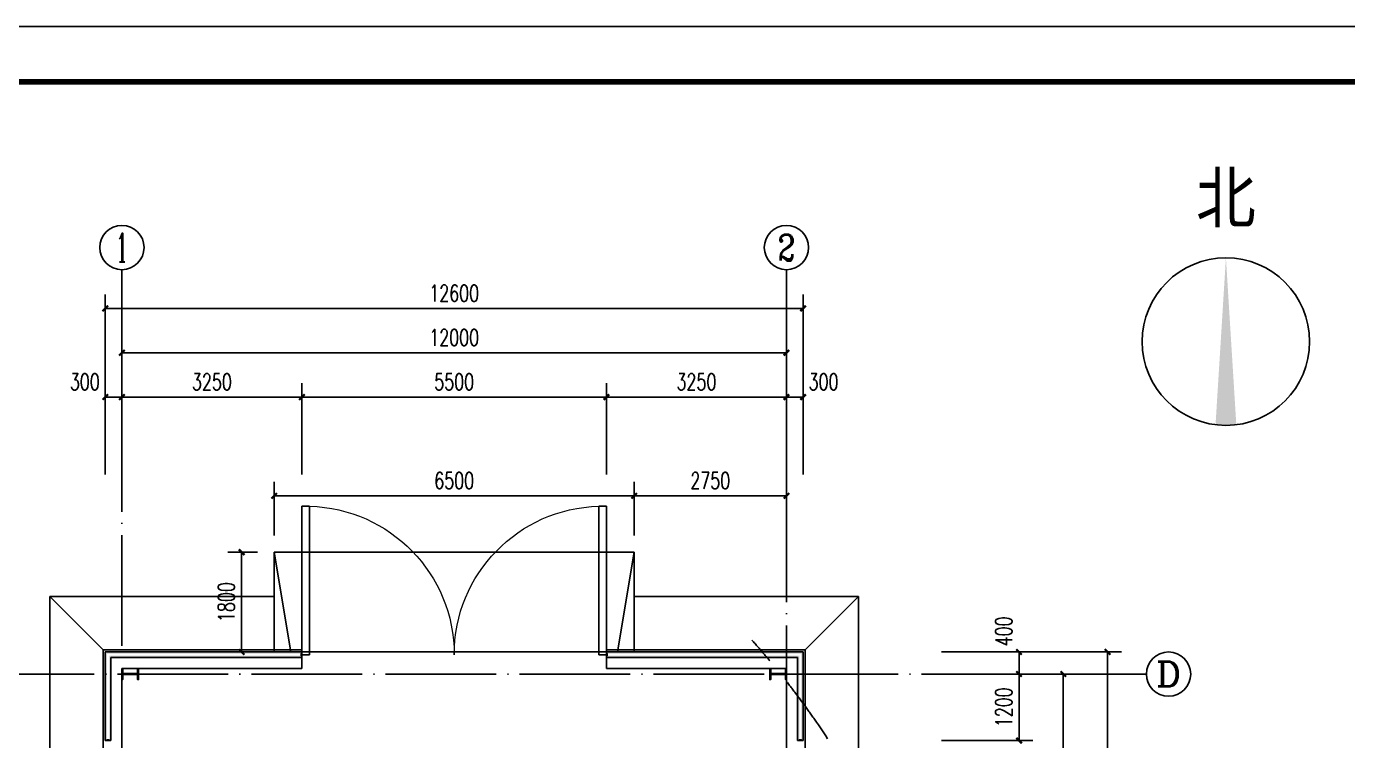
# Model space of a CAD drawing. Extents: x 4930511 to 5014611, y -422737 to -321054.
# Drawn here: x 4949126 to 4972984, y -376228 to -363337 of the extents above; entities that cross this region are included whole.
import ezdxf
from ezdxf.enums import TextEntityAlignment as Align

# ---------------------------------------------------------------- set-up
doc = ezdxf.new("R2010")
doc.units = 0
doc.header["$LTSCALE"] = 1000
doc.header["$MEASUREMENT"] = 0
doc.linetypes.add('DASH', pattern=[0.35, 0.25, -0.1])
doc.linetypes.add('DOTE', pattern=[2.42, 2, -0.2, 0.02, -0.2])
doc.layers.get('0').update_dxf_attribs({"linetype": 'CONTINUOUS'})
doc.layers.get('Defpoints').update_dxf_attribs({"linetype": 'CONTINUOUS'})
doc.layers.add('_0', color=7, linetype='CONTINUOUS', lineweight=25)
for name, color, linetype in [('AXIS', 3, 'CONTINUOUS'), ('AXIS_TEXT', 7, 'CONTINUOUS'), ('DOTE', 252, 'CONTINUOUS'), ('Prof', 2, 'CONTINUOUS'), ('PUB_DIM', 3, 'CONTINUOUS'), ('PUB_TITLE', 4, 'CONTINUOUS'), ('PUB_WALL', 9, 'CONTINUOUS'), ('STAIR', 5, 'CONTINUOUS'), ('WALL-MOVE', 6, 'CONTINUOUS'), ('WINDOW', 4, 'CONTINUOUS')]:
    doc.layers.add(name, color=color, linetype=linetype)
doc.styles.add('_TCH_AXIS', font='COMPLEX', dxfattribs={"bigfont": 'GBCBIG'})
doc.styles.add('_TCH_DIM_T3', font='SIMPLEX', dxfattribs={"width": 0.705882, "bigfont": 'GBCBIG'})
doc.styles.add('COMPLEX', font='COMPLEX')
doc.styles.add('HT', font='')
doc.styles.get('HT').set_extended_font_data('SimSun')
doc.dimstyles.new('_TCH_ARCH&&100', dxfattribs={"dimtxt": 297.5, "dimasz": 100, "dimexe": 250, "dimexo": 300, "dimgap": 126.25, "dimtad": 1, "dimdec": 0, "dimzin": 0, "dimdsep": 46, "dimtxsty": '_TCH_DIM_T3', "dimblk": 'ARCHTICK', "dimcen": 0.09, "dimclrt": 7, "dimazin": 2, "dimtfac": 1, "dimtdec": 0, "dimtix": 1, "dimtmove": 2, "dimatfit": 3, "dimfxl": 0, "dimtolj": 1, "dimtzin": 0, "dimarcsym": 0})

# ---------------------------------------------------------------- blocks, each defined once
blk = doc.blocks.new('_NORTH')
blk.add_circle((0, 0), 1200)
blk.add_solid([(-1191, 149), (-1191, -149), (1200, 0)])
blk = doc.blocks.new('_AXISO')
blk.add_circle((0, 0), 0.5)
at = {"layer": 'AXIS_TEXT', "style": 'COMPLEX', "width": 1.041667}
blk.add_attdef('A', text='', height=0.56, dxfattribs=at).set_placement((-0.25, -0.28), (0.25, -0.28), align=Align.FIT)
blk = doc.blocks.new('_ArchTick')
at = {"color": 0, "linetype": 'ByBlock', "const_width": 0.4}
blk.add_lwpolyline([(-0.5, -0.5), (0.5, 0.5)], dxfattribs=at)
blk = doc.blocks.new('*D424')
at = {"layer": 'Defpoints', "color": 0}
for p in [(4960101, -371810), (4953601, -372828), (4960101, -372828)]:
    blk.add_point(p, dxfattribs=at)
at = {"layer": 'PUB_DIM', "color": 0, "lineweight": -2}
for p, q in [((4953601, -372528), (4953601, -371560)), ((4960101, -372528), (4960101, -371560)), ((4953601, -371810), (4960101, -371810))]:
    blk.add_line(p, q, dxfattribs=at)
at = {"layer": 'PUB_DIM', "color": 0, "lineweight": -2, "xscale": 100, "yscale": 100, "zscale": 100, "rotation": 180}
blk.add_blockref('_ArchTick', (4953601, -371810), dxfattribs=at)
at = {"layer": 'PUB_DIM', "color": 0, "lineweight": -2, "xscale": 100, "yscale": 100, "zscale": 100}
blk.add_blockref('_ArchTick', (4960101, -371810), dxfattribs=at)
at = {"layer": 'PUB_DIM', "color": 7, "insert": (4956851, -371535), "char_height": 297.5, "attachment_point": 5, "style": '_TCH_DIM_T3'}
blk.add_mtext('\\A1;6500', dxfattribs=at)
blk = doc.blocks.new('*D425')
at = {"layer": 'Defpoints', "color": 0}
for p in [(4962851, -371810), (4960101, -372828), (4962851, -372828)]:
    blk.add_point(p, dxfattribs=at)
at = {"layer": 'PUB_DIM', "color": 0, "lineweight": -2}
for p, q in [((4960101, -372528), (4960101, -371560)), ((4962851, -372528), (4962851, -371560)), ((4960101, -371810), (4962851, -371810))]:
    blk.add_line(p, q, dxfattribs=at)
at = {"layer": 'PUB_DIM', "color": 0, "lineweight": -2, "xscale": 100, "yscale": 100, "zscale": 100, "rotation": 180}
blk.add_blockref('_ArchTick', (4960101, -371810), dxfattribs=at)
at = {"layer": 'PUB_DIM', "color": 0, "lineweight": -2, "xscale": 100, "yscale": 100, "zscale": 100}
blk.add_blockref('_ArchTick', (4962851, -371810), dxfattribs=at)
at = {"layer": 'PUB_DIM', "color": 7, "insert": (4961476, -371535), "char_height": 297.5, "attachment_point": 5, "style": '_TCH_DIM_T3'}
blk.add_mtext('\\A1;2750', dxfattribs=at)
blk = doc.blocks.new('*D440')
at = {"layer": 'Defpoints', "color": 0}
for p in [(4965351, -375028), (4967051, -375028), (4965351, -376228)]:
    blk.add_point(p, dxfattribs=at)
at = {"layer": 'PUB_DIM', "color": 0, "lineweight": -2}
for p, q in [((4965651, -375028), (4967301, -375028)), ((4967051, -376228), (4967051, -375028)), ((4965651, -376228), (4967301, -376228))]:
    blk.add_line(p, q, dxfattribs=at)
at = {"layer": 'PUB_DIM', "color": 0, "lineweight": -2, "xscale": 100, "yscale": 100, "zscale": 100}
for p, rotation in [((4967051, -375028), 90), ((4967051, -376228), 270)]:
    blk.add_blockref('_ArchTick', p, dxfattribs=dict(at, rotation=rotation))
at = {"layer": 'PUB_DIM', "color": 7, "insert": (4966776, -375628), "char_height": 297.5, "attachment_point": 5, "rotation": 90, "style": '_TCH_DIM_T3'}
blk.add_mtext('\\A1;1200', dxfattribs=at)
blk = doc.blocks.new('*D441')
at = {"layer": 'Defpoints', "color": 0}
for p in [(4965351, -374628), (4967051, -374628), (4965351, -375028)]:
    blk.add_point(p, dxfattribs=at)
at = {"layer": 'PUB_DIM', "color": 0, "lineweight": -2}
for p, q in [((4965651, -374628), (4967301, -374628)), ((4967051, -375028), (4967051, -374628)), ((4965651, -375028), (4967301, -375028))]:
    blk.add_line(p, q, dxfattribs=at)
at = {"layer": 'PUB_DIM', "color": 0, "lineweight": -2, "xscale": 100, "yscale": 100, "zscale": 100}
for p, rotation in [((4967051, -374628), 90), ((4967051, -375028), 270)]:
    blk.add_blockref('_ArchTick', p, dxfattribs=dict(at, rotation=rotation))
at = {"layer": 'PUB_DIM', "color": 7, "insert": (4966776, -374258), "char_height": 297.5, "attachment_point": 5, "rotation": 90, "style": '_TCH_DIM_T3'}
blk.add_mtext('\\A1;400', dxfattribs=at)
blk = doc.blocks.new('*D484')
at = {"layer": 'Defpoints', "color": 0}
for p in [(4963151, -370028), (4962851, -371728), (4963151, -371728)]:
    blk.add_point(p, dxfattribs=at)
at = {"layer": 'PUB_DIM', "color": 0, "lineweight": -2}
for p, q in [((4962851, -371428), (4962851, -369778)), ((4963151, -371428), (4963151, -369778)), ((4962851, -370028), (4963151, -370028))]:
    blk.add_line(p, q, dxfattribs=at)
at = {"layer": 'PUB_DIM', "color": 0, "lineweight": -2, "xscale": 100, "yscale": 100, "zscale": 100, "rotation": 180}
blk.add_blockref('_ArchTick', (4962851, -370028), dxfattribs=at)
at = {"layer": 'PUB_DIM', "color": 0, "lineweight": -2, "xscale": 100, "yscale": 100, "zscale": 100}
blk.add_blockref('_ArchTick', (4963151, -370028), dxfattribs=at)
at = {"layer": 'PUB_DIM', "color": 7, "insert": (4963521, -369753), "char_height": 297.5, "attachment_point": 5, "style": '_TCH_DIM_T3'}
blk.add_mtext('\\A1;300', dxfattribs=at)
blk = doc.blocks.new('*D485')
at = {"layer": 'Defpoints', "color": 0}
for p in [(4962851, -370028), (4959601, -371728), (4962851, -371728)]:
    blk.add_point(p, dxfattribs=at)
at = {"layer": 'PUB_DIM', "color": 0, "lineweight": -2}
for p, q in [((4959601, -371428), (4959601, -369778)), ((4962851, -371428), (4962851, -369778)), ((4959601, -370028), (4962851, -370028))]:
    blk.add_line(p, q, dxfattribs=at)
at = {"layer": 'PUB_DIM', "color": 0, "lineweight": -2, "xscale": 100, "yscale": 100, "zscale": 100, "rotation": 180}
blk.add_blockref('_ArchTick', (4959601, -370028), dxfattribs=at)
at = {"layer": 'PUB_DIM', "color": 0, "lineweight": -2, "xscale": 100, "yscale": 100, "zscale": 100}
blk.add_blockref('_ArchTick', (4962851, -370028), dxfattribs=at)
at = {"layer": 'PUB_DIM', "color": 7, "insert": (4961226, -369753), "char_height": 297.5, "attachment_point": 5, "style": '_TCH_DIM_T3'}
blk.add_mtext('\\A1;3250', dxfattribs=at)
blk = doc.blocks.new('*D486')
at = {"layer": 'Defpoints', "color": 0}
for p in [(4959601, -370028), (4954101, -371728), (4959601, -371728)]:
    blk.add_point(p, dxfattribs=at)
at = {"layer": 'PUB_DIM', "color": 0, "lineweight": -2}
for p, q in [((4954101, -371428), (4954101, -369778)), ((4959601, -371428), (4959601, -369778)), ((4954101, -370028), (4959601, -370028))]:
    blk.add_line(p, q, dxfattribs=at)
at = {"layer": 'PUB_DIM', "color": 0, "lineweight": -2, "xscale": 100, "yscale": 100, "zscale": 100, "rotation": 180}
blk.add_blockref('_ArchTick', (4954101, -370028), dxfattribs=at)
at = {"layer": 'PUB_DIM', "color": 0, "lineweight": -2, "xscale": 100, "yscale": 100, "zscale": 100}
blk.add_blockref('_ArchTick', (4959601, -370028), dxfattribs=at)
at = {"layer": 'PUB_DIM', "color": 7, "insert": (4956851, -369753), "char_height": 297.5, "attachment_point": 5, "style": '_TCH_DIM_T3'}
blk.add_mtext('\\A1;5500', dxfattribs=at)
blk = doc.blocks.new('*D487')
at = {"layer": 'Defpoints', "color": 0}
for p in [(4954101, -370028), (4950851, -371728), (4954101, -371728)]:
    blk.add_point(p, dxfattribs=at)
at = {"layer": 'PUB_DIM', "color": 0, "lineweight": -2}
for p, q in [((4950851, -371428), (4950851, -369778)), ((4954101, -371428), (4954101, -369778)), ((4950851, -370028), (4954101, -370028))]:
    blk.add_line(p, q, dxfattribs=at)
at = {"layer": 'PUB_DIM', "color": 0, "lineweight": -2, "xscale": 100, "yscale": 100, "zscale": 100, "rotation": 180}
blk.add_blockref('_ArchTick', (4950851, -370028), dxfattribs=at)
at = {"layer": 'PUB_DIM', "color": 0, "lineweight": -2, "xscale": 100, "yscale": 100, "zscale": 100}
blk.add_blockref('_ArchTick', (4954101, -370028), dxfattribs=at)
at = {"layer": 'PUB_DIM', "color": 7, "insert": (4952476, -369753), "char_height": 297.5, "attachment_point": 5, "style": '_TCH_DIM_T3'}
blk.add_mtext('\\A1;3250', dxfattribs=at)
blk = doc.blocks.new('*D488')
at = {"layer": 'Defpoints', "color": 0}
for p in [(4950851, -370028), (4950551, -371728), (4950851, -371728)]:
    blk.add_point(p, dxfattribs=at)
at = {"layer": 'PUB_DIM', "color": 0, "lineweight": -2}
for p, q in [((4950551, -371428), (4950551, -369778)), ((4950851, -371428), (4950851, -369778)), ((4950551, -370028), (4950851, -370028))]:
    blk.add_line(p, q, dxfattribs=at)
at = {"layer": 'PUB_DIM', "color": 0, "lineweight": -2, "xscale": 100, "yscale": 100, "zscale": 100, "rotation": 180}
blk.add_blockref('_ArchTick', (4950551, -370028), dxfattribs=at)
at = {"layer": 'PUB_DIM', "color": 0, "lineweight": -2, "xscale": 100, "yscale": 100, "zscale": 100}
blk.add_blockref('_ArchTick', (4950851, -370028), dxfattribs=at)
at = {"layer": 'PUB_DIM', "color": 7, "insert": (4950181, -369753), "char_height": 297.5, "attachment_point": 5, "style": '_TCH_DIM_T3'}
blk.add_mtext('\\A1;300', dxfattribs=at)
blk = doc.blocks.new('*D489')
at = {"layer": 'Defpoints', "color": 0}
for p in [(4953013, -372828), (4953601, -372828), (4953601, -374628)]:
    blk.add_point(p, dxfattribs=at)
at = {"layer": 'PUB_DIM', "color": 0, "lineweight": -2}
for p, q in [((4953301, -372828), (4952763, -372828)), ((4953013, -374628), (4953013, -372828)), ((4953301, -374628), (4952763, -374628))]:
    blk.add_line(p, q, dxfattribs=at)
at = {"layer": 'PUB_DIM', "color": 0, "lineweight": -2, "xscale": 100, "yscale": 100, "zscale": 100}
for p, rotation in [((4953013, -372828), 90), ((4953013, -374628), 270)]:
    blk.add_blockref('_ArchTick', p, dxfattribs=dict(at, rotation=rotation))
at = {"layer": 'PUB_DIM', "color": 7, "insert": (4952738, -373728), "char_height": 297.5, "attachment_point": 5, "rotation": 90, "style": '_TCH_DIM_T3'}
blk.add_mtext('\\A1;1800', dxfattribs=at)
blk = doc.blocks.new('*D412')
at = {"layer": 'AXIS', "color": 0, "lineweight": -2}
for p, q in [((4965651, -375028), (4968101, -375028)), ((4967851, -381028), (4967851, -375028)), ((4965651, -381028), (4968101, -381028))]:
    blk.add_line(p, q, dxfattribs=at)
at = {"layer": 'Defpoints', "color": 0}
for p in [(4965351, -375028), (4967851, -375028), (4965351, -381028)]:
    blk.add_point(p, dxfattribs=at)
at = {"layer": 'AXIS', "color": 0, "lineweight": -2, "xscale": 100, "yscale": 100, "zscale": 100}
for p, rotation in [((4967851, -375028), 90), ((4967851, -381028), 270)]:
    blk.add_blockref('_ArchTick', p, dxfattribs=dict(at, rotation=rotation))
at = {"layer": 'AXIS', "color": 7, "insert": (4967576, -378028), "char_height": 297.5, "attachment_point": 5, "rotation": 90, "style": '_TCH_DIM_T3'}
blk.add_mtext('\\A1;6000', dxfattribs=at)
blk = doc.blocks.new('*D413')
at = {"layer": 'AXIS', "color": 0, "lineweight": -2}
for p, q in [((4965651, -374628), (4968901, -374628)), ((4968651, -393428), (4968651, -374628)), ((4965651, -393428), (4968901, -393428))]:
    blk.add_line(p, q, dxfattribs=at)
at = {"layer": 'Defpoints', "color": 0}
for p in [(4965351, -374628), (4968651, -374628), (4965351, -393428)]:
    blk.add_point(p, dxfattribs=at)
at = {"layer": 'AXIS', "color": 0, "lineweight": -2, "xscale": 100, "yscale": 100, "zscale": 100}
for p, rotation in [((4968651, -374628), 90), ((4968651, -393428), 270)]:
    blk.add_blockref('_ArchTick', p, dxfattribs=dict(at, rotation=rotation))
at = {"layer": 'AXIS', "color": 7, "insert": (4968376, -384028), "char_height": 297.5, "attachment_point": 5, "rotation": 90, "style": '_TCH_DIM_T3'}
blk.add_mtext('\\A1;18800', dxfattribs=at)
blk = doc.blocks.new('*D389')
at = {"layer": 'AXIS', "color": 0, "lineweight": -2}
for p, q in [((4950851, -371428), (4950851, -368978)), ((4962851, -371428), (4962851, -368978)), ((4950851, -369228), (4962851, -369228))]:
    blk.add_line(p, q, dxfattribs=at)
at = {"layer": 'Defpoints', "color": 0}
for p in [(4962851, -369228), (4950851, -371728), (4962851, -371728)]:
    blk.add_point(p, dxfattribs=at)
at = {"layer": 'AXIS', "color": 0, "lineweight": -2, "xscale": 100, "yscale": 100, "zscale": 100, "rotation": 180}
blk.add_blockref('_ArchTick', (4950851, -369228), dxfattribs=at)
at = {"layer": 'AXIS', "color": 0, "lineweight": -2, "xscale": 100, "yscale": 100, "zscale": 100}
blk.add_blockref('_ArchTick', (4962851, -369228), dxfattribs=at)
at = {"layer": 'AXIS', "color": 7, "insert": (4956851, -368953), "char_height": 297.5, "attachment_point": 5, "style": '_TCH_DIM_T3'}
blk.add_mtext('\\A1;12000', dxfattribs=at)
blk = doc.blocks.new('*D390')
at = {"layer": 'AXIS', "color": 0, "lineweight": -2}
for p, q in [((4950551, -371428), (4950551, -368178)), ((4963151, -371428), (4963151, -368178)), ((4950551, -368428), (4963151, -368428))]:
    blk.add_line(p, q, dxfattribs=at)
at = {"layer": 'Defpoints', "color": 0}
for p in [(4963151, -368428), (4950551, -371728), (4963151, -371728)]:
    blk.add_point(p, dxfattribs=at)
at = {"layer": 'AXIS', "color": 0, "lineweight": -2, "xscale": 100, "yscale": 100, "zscale": 100, "rotation": 180}
blk.add_blockref('_ArchTick', (4950551, -368428), dxfattribs=at)
at = {"layer": 'AXIS', "color": 0, "lineweight": -2, "xscale": 100, "yscale": 100, "zscale": 100}
blk.add_blockref('_ArchTick', (4963151, -368428), dxfattribs=at)
at = {"layer": 'AXIS', "color": 7, "insert": (4956851, -368153), "char_height": 297.5, "attachment_point": 5, "style": '_TCH_DIM_T3'}
blk.add_mtext('\\A1;12600', dxfattribs=at)

msp = doc.modelspace()

# ---------------------------------------------------------------- hatches: boundary and pattern name
at = {"layer": 'Prof', "linetype": 'ByBlock'}
for points in [[(4951135.2, -375018.2), (4951135.2, -374928.2), (4951151.2, -374928.2), (4951151.2, -375128.2), (4951135.2, -375128.2), (4951135.2, -375038.2), (4950867.2, -375038.2), (4950867.2, -375128.2), (4950851.2, -375128.2), (4950851.2, -374928.2), (4950867.2, -374928.2), (4950867.2, -375018.2)], [(4962567.2, -375018.2), (4962567.2, -374928.2), (4962551.2, -374928.2), (4962551.2, -375128.2), (4962567.2, -375128.2), (4962567.2, -375038.2), (4962835.2, -375038.2), (4962835.2, -375128.2), (4962851.2, -375128.2), (4962851.2, -374928.2), (4962835.2, -374928.2), (4962835.2, -375018.2)]]:
    msp.add_hatch(color=256, dxfattribs=at).paths.add_polyline_path(points)
at = {"layer": 'PUB_WALL'}
for points in [[(4950551.2, -374628.2), (4950551.2, -376228.2), (4950581.2, -376198.2), (4950581.2, -374658.2)], [(4954101.2, -374628.2), (4950551.2, -374628.2), (4950581.2, -374658.2), (4954071.2, -374658.2)], [(4950651.2, -376228.2), (4950651.2, -374728.2), (4950621.2, -374698.2), (4950621.2, -376198.2)], [(4950651.2, -374728.2), (4954101.2, -374728.2), (4954071.2, -374698.2), (4950621.2, -374698.2)], [(4954101.2, -374728.2), (4954101.2, -374628.2), (4954071.2, -374658.2), (4954071.2, -374698.2)], [(4963151.2, -374628.2), (4959601.2, -374628.2), (4959631.2, -374658.2), (4963121.2, -374658.2)], [(4959601.2, -374628.2), (4959601.2, -374728.2), (4959631.2, -374698.2), (4959631.2, -374658.2)], [(4959601.2, -374728.2), (4963051.2, -374728.2), (4963081.2, -374698.2), (4959631.2, -374698.2)], [(4963051.2, -374728.2), (4963051.2, -376228.2), (4963081.2, -376198.2), (4963081.2, -374698.2)], [(4963151.2, -376228.2), (4963151.2, -374628.2), (4963121.2, -374658.2), (4963121.2, -376198.2)], [(4950551.2, -376228.2), (4950651.2, -376228.2), (4950621.2, -376198.2), (4950581.2, -376198.2)], [(4963051.2, -376228.2), (4963151.2, -376228.2), (4963121.2, -376198.2), (4963081.2, -376198.2)]]:
    msp.add_hatch(color=256, dxfattribs=at).paths.add_polyline_path(points)

# ---------------------------------------------------------------- linework, layer by layer
at = {"extrusion": (0, 0, -1)}
for p, q in [((4954101.2, -374678.2), (4954101.2, -371996.9)), ((4954238.7, -371996.9), (4954101.2, -371996.9)), ((4954238.7, -374678.2), (4954238.7, -371996.9)), ((4959463.7, -374678.2), (4959463.7, -371996.9)), ((4959463.7, -371996.9), (4959601.2, -371996.9)), ((4959601.2, -374678.2), (4959601.2, -371996.9)), ((4954101.2, -374678.2), (4954238.7, -374678.2)), ((4959601.2, -374678.2), (4959463.7, -374678.2))]:
    msp.add_line(p, q, dxfattribs=at)
at = {"lineweight": 13, "extrusion": (0, 0, -1)}
for centre, start, end in [((-4954170, -374678.2), 91.46928, 180), ((-4959532.5, -374678.2), 0, 88.53072)]:
    msp.add_arc(centre, 2681.2, start, end, dxfattribs=at)
at = {"color": 0, "linetype": 'DASH', "ltscale": 5}
msp.add_arc((4951044.6, -384412.9), 15000, 319.69282, 41.80894, dxfattribs=at)
at = {"layer": '_0', "color": 0}
for p, q in [((4954101.2, -374628.2), (4954101.2, -374588.2)), ((4954101.2, -374728.2), (4954101.2, -374928.2)), ((4959601.2, -374628.2), (4959601.2, -374588.2)), ((4959601.2, -374728.2), (4959601.2, -374928.2))]:
    msp.add_line(p, q, dxfattribs=at)
for points in [[(4954101.2, -393468.2), (4950511.2, -393468.2), (4950511.2, -374588.2), (4954101.2, -374588.2)], [(4959601.2, -374588.2), (4963191.2, -374588.2), (4963191.2, -393468.2), (4959601.2, -393468.2)], [(4954101.2, -393128.2), (4950851.2, -393128.2), (4950851.2, -374928.2), (4954101.2, -374928.2)], [(4959601.2, -374928.2), (4962851.2, -374928.2), (4962851.2, -393128.2), (4959601.2, -393128.2)]]:
    msp.add_lwpolyline(points, dxfattribs=at)
at = {"layer": 'AXIS', "color": 0}
for p, q in [((4950851.2, -371728.2), (4950851.2, -367728.2)), ((4962851.2, -371728.2), (4962851.2, -367728.2)), ((4965351.2, -375028.2), (4969351.2, -375028.2))]:
    msp.add_line(p, q, dxfattribs=at)
at = {"layer": 'DOTE', "linetype": 'DOTE'}
for p, q in [((4950851.2, -396298.9), (4950851.2, -371728.2)), ((4962851.2, -371728.2), (4962851.2, -396298.9)), ((4948351.2, -375028.2), (4965351.2, -375028.2))]:
    msp.add_line(p, q, dxfattribs=at)
at = {"layer": 'Prof', "linetype": 'ByBlock'}
for points in [[(4950851.2, -375128.2), (4950851.2, -374928.2), (4950867.2, -374928.2), (4950867.2, -375018.2), (4951135.2, -375018.2), (4951135.2, -374928.2), (4951151.2, -374928.2), (4951151.2, -375128.2), (4951135.2, -375128.2), (4951135.2, -375038.2), (4950867.2, -375038.2), (4950867.2, -375128.2)], [(4962851.2, -375128.2), (4962851.2, -374928.2), (4962835.2, -374928.2), (4962835.2, -375018.2), (4962567.2, -375018.2), (4962567.2, -374928.2), (4962551.2, -374928.2), (4962551.2, -375128.2), (4962567.2, -375128.2), (4962567.2, -375038.2), (4962835.2, -375038.2), (4962835.2, -375128.2)]]:
    msp.add_lwpolyline(points, close=True, dxfattribs=at)
at = {"layer": 'PUB_TITLE', "color": 4}
msp.add_lwpolyline([(4930511.1, -422737.3), (5014611.1, -422737.3), (5014611.1, -363337.3), (4930511.1, -363337.3)], close=True, dxfattribs=at)
at = {"layer": 'PUB_TITLE', "color": 4, "const_width": 100}
msp.add_lwpolyline([(4933011.1, -421737.3), (5013611.1, -421737.3), (5013611.1, -364337.3), (4933011.1, -364337.3)], close=True, dxfattribs=at)
at = {"layer": 'STAIR'}
for p, q in [((4953601.2, -372828.2), (4960101.2, -372828.2)), ((4953601.2, -372828.2), (4953901.2, -374628.2)), ((4953601.2, -372828.2), (4953601.2, -374628.2)), ((4960101.2, -372828.2), (4959801.2, -374628.2)), ((4960101.2, -372828.2), (4960101.2, -374628.2)), ((4950511.2, -374588.2), (4949551.2, -373628.2)), ((4963191.2, -374588.2), (4964151.2, -373628.2))]:
    msp.add_line(p, q, dxfattribs=at)
for points in [[(4953601.2, -394428.2), (4949551.2, -394428.2), (4949551.2, -373628.2), (4953601.2, -373628.2)], [(4960101.2, -373628.2), (4964151.2, -373628.2), (4964151.2, -394428.2), (4960101.2, -394428.2)]]:
    msp.add_lwpolyline(points, dxfattribs=at)
at = {"layer": 'WALL-MOVE'}
for p, q in [((4950551.2, -374628.2), (4950551.2, -376228.2)), ((4954101.2, -374628.2), (4950551.2, -374628.2)), ((4950651.2, -376228.2), (4950651.2, -374728.2)), ((4950651.2, -374728.2), (4954101.2, -374728.2)), ((4954101.2, -374728.2), (4954101.2, -374628.2)), ((4963151.2, -374628.2), (4959601.2, -374628.2)), ((4959601.2, -374628.2), (4959601.2, -374728.2)), ((4959601.2, -374728.2), (4963051.2, -374728.2)), ((4963051.2, -374728.2), (4963051.2, -376228.2)), ((4963151.2, -376228.2), (4963151.2, -374628.2)), ((4950551.2, -376228.2), (4950651.2, -376228.2)), ((4963051.2, -376228.2), (4963151.2, -376228.2))]:
    msp.add_line(p, q, dxfattribs=at)
at = {"layer": 'WINDOW'}
msp.add_line((4959601.2, -374628.2), (4954101.2, -374628.2), dxfattribs=at)

# ---------------------------------------------------------------- block references
at = {"layer": 'AXIS', "color": 0}
ref = msp.add_blockref('_AXISO', (4950851.2, -367328.2), dxfattribs=dict(at, xscale=800, yscale=800, zscale=800))
ref.add_attrib('A', '1', dxfattribs={"layer": 'AXIS_TEXT', "color": 0, "height": 514.7, "style": '_TCH_AXIS'}).set_placement((4950740.9, -367585.6), (4950961.5, -367585.6), align=Align.FIT)
ref = msp.add_blockref('_AXISO', (4962851.2, -367328.2), dxfattribs=dict(at, xscale=800, yscale=800, zscale=800))
ref.add_attrib('A', '2', dxfattribs={"layer": 'AXIS_TEXT', "color": 0, "height": 465.9, "style": '_TCH_AXIS'}).set_placement((4962695.9, -367561.2), (4963006.5, -367561.2), align=Align.FIT)
ref = msp.add_blockref('_AXISO', (4969751.2, -375028.2), dxfattribs=dict(at, xscale=800, yscale=800, zscale=800))
ref.add_attrib('A', 'D', dxfattribs={"layer": 'AXIS_TEXT', "color": 0, "height": 452.5, "style": '_TCH_AXIS', "width": 1.235294}).set_placement((4969524.9, -375254.5), (4969977.5, -375254.5), align=Align.FIT)
at = {"layer": 'PUB_DIM', "xscale": 1.260000000009313, "yscale": 1.260000000009313, "zscale": 1.260000000009313, "rotation": 90}
msp.add_blockref('_NORTH', (4970787.5, -369027, -12083.9), dxfattribs=at)

# ---------------------------------------------------------------- texts
at = {"layer": 'PUB_DIM', "style": 'HT', "width": 0.88}
msp.add_text('北', height=900.8, dxfattribs=at).set_placement((4970245.9, -366878.7, -12083.9))

# ---------------------------------------------------------------- dimensions: what is measured, and where the dimension line sits
at = {"layer": 'AXIS', "color": 0}
for p1, p2, distance, picture, middle in [((4950551.2, -371728.2), (4963151.2, -371728.2), 3300, '*D390', (4956851.2, -368153.2)), ((4950851.2, -371728.2), (4962851.2, -371728.2), 2500, '*D389', (4956851.2, -368953.2)), ((4965351.2, -393428.2), (4965351.2, -374628.2), -3300, '*D413', (4968376.2, -384028.2)), ((4965351.2, -381028.2), (4965351.2, -375028.2), -2500, '*D412', (4967576.2, -378028.2))]:
    dim = msp.add_aligned_dim(p1=p1, p2=p2, distance=distance, dimstyle='_TCH_ARCH&&100', dxfattribs=at)
    dim.commit()
    dim.dimension.update_dxf_attribs({"geometry": picture, "text_midpoint": middle})
at = {"layer": 'PUB_DIM', "color": 0}
for base, p1, p2, angle, picture, middle in [((4950851.2, -370028.2), (4950551.2, -371728.2), (4950851.2, -371728.2), 360, '*D488', (4950181.2, -369753.2)), ((4963151.2, -370028.2), (4962851.2, -371728.2), (4963151.2, -371728.2), 360, '*D484', (4963521.2, -369753.2)), ((4967051.2, -374628.2), (4965351.2, -375028.2), (4965351.2, -374628.2), 90, '*D441', (4966776.2, -374258.2))]:
    dim = msp.add_linear_dim(base=base, p1=p1, p2=p2, angle=angle, dimstyle='_TCH_ARCH&&100', dxfattribs=at)
    dim.commit()
    dim.dimension.update_dxf_attribs({"geometry": picture, "text_midpoint": middle, "dimtype": 161})
for p1, p2, distance, picture, middle in [((4950851.2, -371728.2), (4954101.2, -371728.2), 1700, '*D487', (4952476.2, -369753.2)), ((4954101.2, -371728.2), (4959601.2, -371728.2), 1700, '*D486', (4956851.2, -369753.2)), ((4959601.2, -371728.2), (4962851.2, -371728.2), 1700, '*D485', (4961226.2, -369753.2)), ((4953601.2, -372828.2), (4960101.2, -372828.2), 1017.7, '*D424', (4956851.2, -371535.5)), ((4960101.2, -372828.2), (4962851.2, -372828.2), 1017.7, '*D425', (4961476.2, -371535.5)), ((4953601.2, -374628.2), (4953601.2, -372828.2), 587.8, '*D489', (4952738.4, -373728.2)), ((4965351.2, -376228.2), (4965351.2, -375028.2), -1700, '*D440', (4966776.2, -375628.2))]:
    dim = msp.add_aligned_dim(p1=p1, p2=p2, distance=distance, dimstyle='_TCH_ARCH&&100', dxfattribs=at)
    dim.commit()
    dim.dimension.update_dxf_attribs({"geometry": picture, "text_midpoint": middle})

doc.saveas('drawing.dxf')
